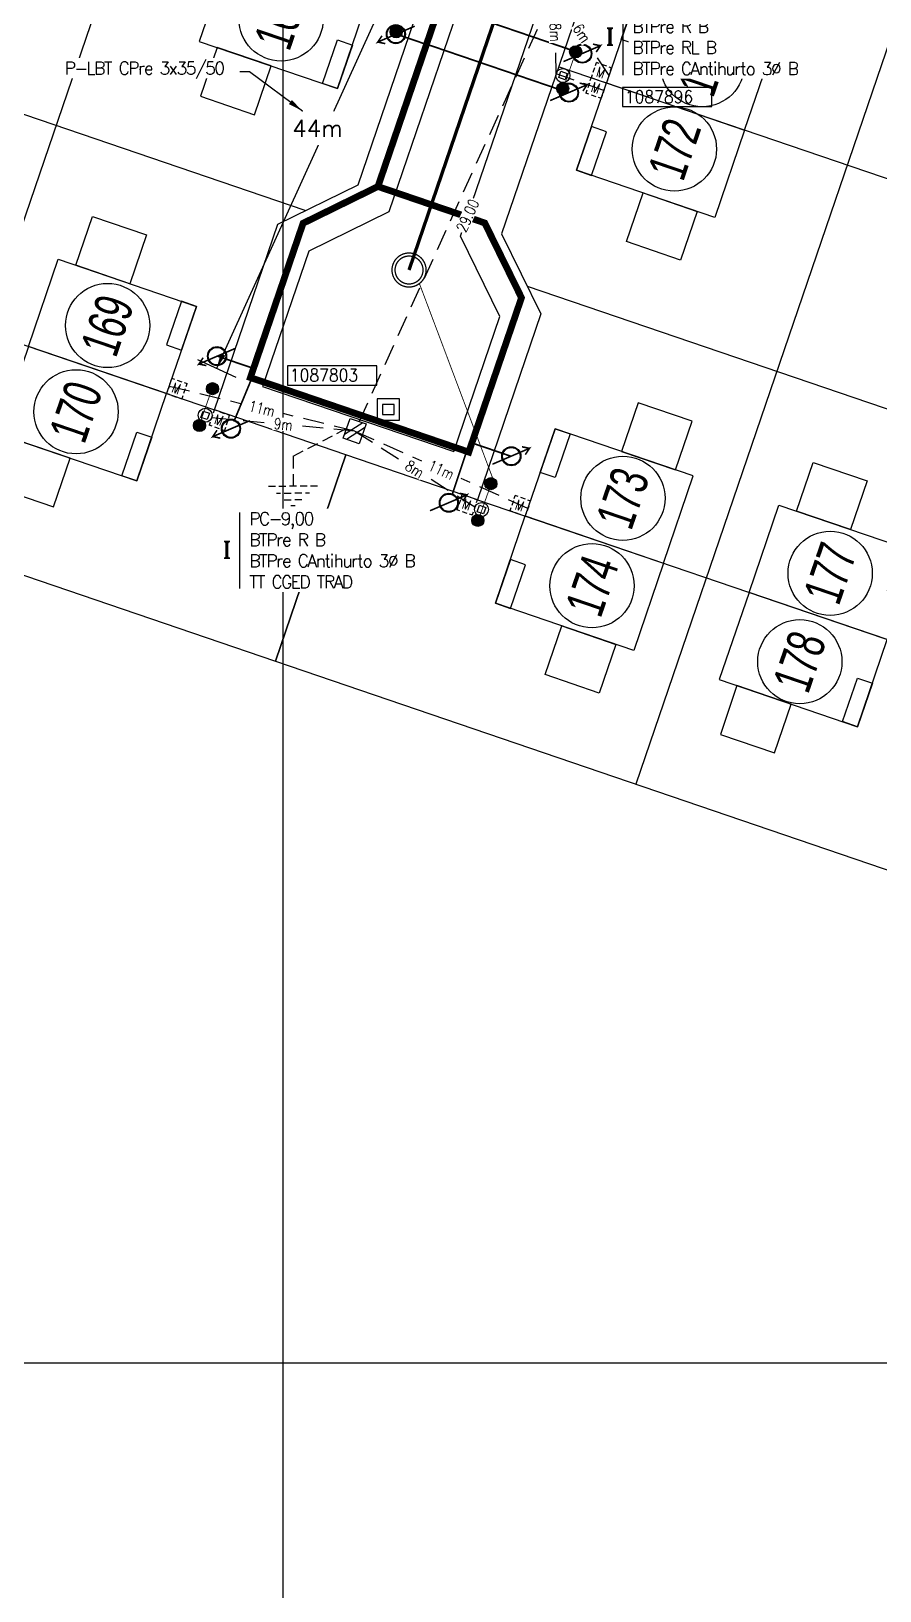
# Model space of a CAD drawing. Extents: x 0 to 336586, y 0 to 6284468.
# Drawn here: x 335185 to 335235.4, y 6277586.5 to 6277679.1 of the extents above; entities that cross this region are included whole.
import ezdxf
from ezdxf.enums import TextEntityAlignment as Align

# ---------------------------------------------------------------- set-up
doc = ezdxf.new("R2010")
doc.units = 0
doc.header["$LTSCALE"] = 5
doc.linetypes.add('DASHED', pattern=[0.75, 0.5, -0.25])
doc.linetypes.add('HIDDEN', pattern=[0.375, 0.25, -0.125])
for name, color, linetype in [('ACOM-P', 251, 'DASHED'), ('CALLES-URBANAS', 6, 'Continuous'), ('COTAS', 11, 'Continuous'), ('EQUIPOS', 240, 'Continuous'), ('EQUIPOS_P', 240, 'Continuous'), ('ESTRUCTURAS', 42, 'Continuous'), ('ESTRUCTURAS_E', 42, 'Continuous'), ('ESTRUCTURAS_P', 42, 'Continuous'), ('GRILLA', 254, 'Continuous'), ('LBT_A_P', 100, 'DASHED'), ('LINEA-EDIFICACION-URBANA', 21, 'Continuous'), ('MUROS', 8, 'Continuous'), ('Numero', 42, 'Continuous'), ('PLANTA', 6, 'Continuous'), ('POSTES_E', 41, 'Continuous'), ('POSTES_P', 41, 'Continuous'), ('Prosan Agua Potable D. Arranque', 1, 'Continuous'), ('Prosan Agua Potable D. MAP', 5, 'Continuous'), ('Prosan Agua Potable P. Cañeria Proyectada', 1, 'Continuous'), ('Prosan Alcantarillado D. Union Domiciliaria', 4, 'Continuous'), ('Prosan Alcantarillado P. CI Proyectada', 1, 'Continuous'), ('Prosan Alcantarillado P. Colector Proyectado', 1, 'Continuous'), ('PUNTO-DE-INTERES', 254, 'Continuous'), ('servicios', 6, 'Continuous'), ('TEXTO-BT_P', 151, 'Continuous')]:
    doc.layers.add(name, color=color, linetype=linetype)
doc.styles.add('2mm', font='simplex.shx', dxfattribs={"width": 0.8, "height": 0.65})
doc.styles.add('ARIAL', font='arial.ttf', dxfattribs={"width": 0.82})
doc.styles.add('ROMANS', font='romans.shx', dxfattribs={"height": 1})
doc.styles.add('ROMANT', font='romant.shx', dxfattribs={"height": 2})
doc.styles.add('Swis-50', font='swissc.ttf', dxfattribs={"width": 0.85})
doc.dimstyles.new('ACOMETIDA 500', dxfattribs={"dimtxt": 0.65, "dimasz": 1.8, "dimexe": 1.25, "dimexo": 0.625, "dimtad": 0, "dimdec": 0, "dimtxsty": '2mm', "dimblk": 'NONE', "dimcen": 2.5, "dimse1": 1, "dimse2": 1, "dimclrd": 256, "dimclrt": 2, "dimadec": 0, "dimazin": 0, "dimtfac": 1, "dimtdec": 0, "dimtmove": 0, "dimatfit": 3, "dimldrblk": 'NONE', "dimfxl": 1, "dimtfill": 1, "dimlwd": -1, "dimarcsym": 2})
doc.dimstyles.new('COTA 500', dxfattribs={"dimtxt": 0.9, "dimasz": 0.9, "dimexe": 1.25, "dimexo": 1.25, "dimgap": 1.199999999999999, "dimtad": 0, "dimtih": 1, "dimtoh": 1, "dimdec": 0, "dimzin": 0, "dimdsep": 46, "dimtxsty": 'ROMANS', "dimcen": 0, "dimclrd": 11, "dimclre": 11, "dimclrt": 256, "dimadec": 0, "dimazin": 0, "dimtfac": 1, "dimtdec": 0, "dimtofl": 0, "dimtmove": 0, "dimatfit": 3, "dimfxl": 1.25, "dimfxlon": 1, "dimtfill": 1, "dimtolj": 1, "dimtzin": 0, "dimarcsym": 0})
doc.dimstyles.new('GRILLA X 500', dxfattribs={"dimtxt": 0.5, "dimasz": 1.8, "dimexe": 1.25, "dimexo": 0.625, "dimtad": 0, "dimdec": 0, "dimtxsty": 'ROMANS', "dimblk": 'NONE', "dimcen": 2.5, "dimse1": 1, "dimse2": 1, "dimsd1": 1, "dimsd2": 1, "dimclrd": 256, "dimclrt": 256, "dimadec": 0, "dimazin": 0, "dimtfac": 1, "dimtdec": 0, "dimtmove": 0, "dimatfit": 3, "dimldrblk": 'NONE', "dimfxlon": 1, "dimtfill": 1, "dimlwd": -1, "dimarcsym": 2})
doc.dimstyles.new('GRILLA Y 500', dxfattribs={"dimtxt": 0.5, "dimasz": 1.8, "dimexe": 1.25, "dimexo": 0.625, "dimtad": 0, "dimdec": 0, "dimtxsty": 'ROMANS', "dimblk": 'NONE', "dimcen": 2.5, "dimse1": 1, "dimse2": 1, "dimsd1": 1, "dimsd2": 1, "dimclrd": 256, "dimclrt": 256, "dimadec": 0, "dimazin": 0, "dimtfac": 1, "dimtdec": 0, "dimtmove": 0, "dimatfit": 3, "dimldrblk": 'NONE', "dimfxlon": 1, "dimtfill": 1, "dimlwd": -1, "dimarcsym": 2})
doc.dimstyles.new('VANO 500', dxfattribs={"dimtxt": 0.65, "dimasz": 1.8, "dimexe": 0, "dimexo": 8, "dimgap": 1.2, "dimtad": 0, "dimdec": 0, "dimzin": 0, "dimdsep": 46, "dimtxsty": '2mm', "dimblk": 'NONE', "dimcen": 0, "dimse1": 1, "dimse2": 1, "dimsd1": 1, "dimsd2": 1, "dimclrd": 7, "dimclrt": 2, "dimadec": 0, "dimazin": 0, "dimtfac": 1, "dimtdec": 0, "dimtofl": 0, "dimtmove": 0, "dimatfit": 3, "dimldrblk": 'NONE', "dimfxl": 1, "dimtfill": 1, "dimtolj": 1, "dimtzin": 0, "dimlwd": 25, "dimarcsym": 0})

# ---------------------------------------------------------------- blocks, each defined once
blk = doc.blocks.new('A$C461B3DCE')
at = {"layer": 'Prosan Agua Potable D. MAP', "ltscale": 2}
h = blk.add_hatch(color=4, dxfattribs=at)
h.dxf.hatch_style = 1
edge = h.paths.add_edge_path()
edge.add_line((0.7710314885518511, 0.5448670548734738), (0.7504819952160025, 0.5306253450311521))
edge.add_arc((0.5218886427903211, 0.3768014163459124), 0.2755298927691394, 393.9372072948622, 430.8894317799293)
edge.add_arc((0.5219586611189867, 0.376749035538496), 0.2755564759331746, 70.90675392884668, 215.492820778389)
edge.add_line((0.2976038094080948, 0.2167606861423788), (0.2770543160722461, 0.2025189763000571))
edge.add_arc((0.5218886427903213, 0.3768014163459125), 0.3005298927691393, 70.88943177992928, 215.4447158899646, ccw=False)
edge.add_arc((0.5218886427903213, 0.3768014163459125), 0.3005298927691391, 394.0026343322039, 430.88943177992934, ccw=False)
h = blk.add_hatch(color=4, dxfattribs=at)
h.dxf.hatch_style = 1
edge = h.paths.add_edge_path()
edge.add_line((0.7622593604771488, 0.557190258923689), (0.7420747884321109, 0.5424359027211417))
edge.add_arc((0.521888642790321, 0.3768014163459126), 0.2755298927691394, 0, 36.95222448506712, ccw=False)
edge.add_arc((0.5218620722195667, 0.376884724929531), 0.2755564759331746, 215.3966110015403, 359.98267785108266, ccw=False)
edge.add_line((0.2972388881172841, 0.2172733325026044), (0.2770543160722462, 0.2025189763000571))
edge.add_arc((0.5218886427903211, 0.3768014163459128), 0.3005298927691393, 215.4447158899647, 360)
edge.add_arc((0.5218886427903211, 0.3768014163459128), 0.3005298927691391, 0, 36.88679744772544)
at = {"layer": 'Prosan Agua Potable D. MAP', "color": 4, "ltscale": 2, "const_width": 0.05}
blk.add_lwpolyline([(9.38084215e-08, 1.08246816e-07), (1.023286459401971, 0.7479937492063158), (0.9377070762315523, 0.5236589383472321), (1.023286459402515, 0.7479937492077511), (0.7832410503892931, 0.7426890532315298)], dxfattribs=at)
at = {"layer": 'Prosan Agua Potable D. MAP', "color": 4, "ltscale": 2}
for radius in [0.3005298927691391, 0.2755298927691391]:
    blk.add_circle((0.5218886427903211, 0.3768014163459128), radius, dxfattribs=at)
blk = doc.blocks.new('agua potable')
at = {"layer": 'Prosan Agua Potable D. Arranque', "color": 4, "const_width": 0.1}
for points, elevation in [([(335707.3321371062, 6282355.467928587), (335698.8984049621, 6282358.346986048)], -499.8090000023919), ([(335696.3076537811, 6282356.628060549), (335698.1024495869, 6282356.015363801)], -499.8090000015339), ([(335706.5411051913, 6282353.150728813), (335698.1073730465, 6282356.029786278)], -499.8090000023919), ([(335699.6478746907, 6282329.338309987), (335700.4868246461, 6282331.855012426)], -8.581651e-10), ([(335703.1199843378, 6282331.551065882), (335700.7993689499, 6282332.343263802)], -8.581651e-10)]:
    blk.add_lwpolyline(points, dxfattribs=dict(at, elevation=elevation))
for points in [[(335685.6887490882, 6282337.501637596), (335687.8340217184, 6282336.769297147)], [(335686.667886716, 6282333.611529683), (335687.7480640045, 6282336.220792195)]]:
    blk.add_lwpolyline(points, dxfattribs=at)
at = {"layer": 'Prosan Agua Potable P. Cañeria Proyectada', "color": 4, "const_width": 0.4, "elevation": 499.8090000015339}
for points in [[(335695.2212316703, 6282347.575302962), (335706.2870780181, 6282379.990906055)], [(335695.2212316703, 6282347.575302962), (335701.5619489298, 6282345.410746505), (335703.7435254684, 6282340.967693075), (335700.6138472743, 6282331.799808127), (335687.648500044, 6282336.225841476), (335690.7781782381, 6282345.393726421), (335695.2212316703, 6282347.575302962)]]:
    blk.add_lwpolyline(points, dxfattribs=at)
at = {"layer": 'Prosan Agua Potable D. MAP', "color": 4, "ltscale": 20}
for p, xscale, yscale, zscale, rotation in [((335697.4054379577, 6282357.099671201, -499.8090000015339), 1.885254132813042, 1.885254132813042, 1.885254132813042, 167.0827137463284), ((335706.2343529298, 6282354.996317934, -499.8090000023919), 1.885254132816274, 1.885254132816274, 1.885254132816274, 347.0827137460403), ((335705.4433210149, 6282352.679118163, -499.8090000023919), 1.885254132816277, 1.885254132816277, 1.885254132816277, 347.0827137320662), ((335686.7865332649, 6282337.973248251), 1.885254132813039, 1.885254132813039, 1.885254132813039, 167.0827137323544), ((335687.6118583548, 6282333.663396837), 1.885254132813042, 1.885254132813042, 1.885254132813042, 167.0827137463284), ((335702.0222001612, 6282331.079455227), 1.885254132816274, 1.885254132816274, 1.885254132816274, 347.0827137460403), ((335698.3152072466, 6282328.31620507), 1.885254132816277, 1.885254132816277, 1.885254132816277, 347.0827137320662)]:
    blk.add_blockref('A$C461B3DCE', p, dxfattribs=dict(at, xscale=xscale, yscale=yscale, zscale=zscale, rotation=rotation))
blk = doc.blocks.new('UD')
at = {"layer": 'Prosan Alcantarillado D. Union Domiciliaria', "true_color": 0x57ffab}
h = blk.add_hatch(color=101, dxfattribs=at)
edge = h.paths.add_edge_path()
edge.add_arc((6.984919e-10, 0), 0.3200000000000001, 0, 360)
at = {"layer": 'Prosan Alcantarillado D. Union Domiciliaria', "color": 7}
for radius in [0.36, 0.3200000000000001]:
    blk.add_circle((6.984919e-10, 0), radius, dxfattribs=at)
at = {"layer": 'Prosan Alcantarillado D. Union Domiciliaria', "color": 7, "ltscale": 10, "style": 'ARIAL', "oblique": 359.9999998988733, "width": 1.199999998176862}
blk.add_text('C.I.', height=0.2121039574924962, dxfattribs=at).set_placement((0, 0), align=Align.MIDDLE_CENTER)
blk = doc.blocks.new('ALCANTARILLADO')
at = {"layer": 'Prosan Alcantarillado D. Union Domiciliaria', "color": 5, "ltscale": 20, "const_width": 0.05}
for points in [[(-77.71055921110383, -293.2975991280982), (-82.22841247453471, -291.6997693418525)], [(-77.46855481936655, -293.7490848753368), (-78.00036927070323, -295.2527867560275)], [(-82.29778021584207, -318.707946197479), (-86.64205170119385, -307.1641956206877)], [(-99.59852459030662, -315.2473028849345), (-99.06671013890445, -313.7436010024976)], [(-82.501712185418, -319.3984617667738), (-83.03352663680562, -320.9021636492107)]]:
    blk.add_lwpolyline(points, dxfattribs=at)
at = {"layer": 'Prosan Alcantarillado P. CI Proyectada', "color": 5, "ltscale": 2, "const_width": 0.078}
for points in [[(-88.26967285091814, -306.3604683356825, 1), (-86.24516723585839, -306.3604683356825, 1)], [(-88.08767285110662, -306.3604683356825, 1), (-86.42716723582998, -306.3604683356825, 1)]]:
    blk.add_lwpolyline(points, format="xyb", close=True, dxfattribs=at)
at = {"layer": 'Prosan Alcantarillado P. Colector Proyectado', "color": 5, "const_width": 0.2}
blk.add_lwpolyline([(-76.82245864609285, -275.7929404370952), (-87.25742004353378, -306.3604683356825)], dxfattribs=at)
at = {"layer": 'Prosan Alcantarillado D. Union Domiciliaria', "color": 5, "ltscale": 20}
for p, rotation in [((-88.02280510355922, -292.2114533768035), 73.54639533869805), ((-77.36658883416385, -293.4038270884193), 253.546395338698), ((-78.13813953238423, -295.5853816359304), 253.546395338698), ((-98.92893987730349, -313.4110061225947), 73.54639533869805), ((-99.70049057550932, -315.5925606701057), 73.54639533869805), ((-82.39974620020803, -319.0532039816026), 253.546395338698), ((-83.17129689842113, -321.2347585291136), 253.546395338698)]:
    blk.add_blockref('UD', p, dxfattribs=dict(at, rotation=rotation))
blk = doc.blocks.new('A$C12F70A7C')
at = {"layer": 'MUROS'}
for points in [[(0, -8.672000000951812), (-5.476999999998952, -8.672000000951812), (-5.476999999998952, 0), (0, 0)], [(-2.738500000006752, 0), (-5.476999999998952, 0), (-5.476999999998952, -0.9399999999441206), (-2.738500000006752, -0.9399999999441206)], [(0, -8.672000000951812), (5.4769999999844, -8.672000000951812), (5.4769999999844, 0), (0, 0)], [(2.7384999999922, 0), (5.4769999999844, 0), (5.4769999999844, -0.9399999999441206), (2.7384999999922, -0.9399999999441206)], [(-5.476999999998952, -7.557999999960883), (-8.53499999998894, -7.557999999960883), (-8.53499999998894, -4.169999999925493), (-5.476999999998952, -4.169999999925493)], [(5.4769999999844, -7.557999999960883), (8.534999999974389, -7.557999999960883), (8.534999999974389, -4.169999999925493), (5.4769999999844, -4.169999999925493)]]:
    blk.add_lwpolyline(points, close=True, dxfattribs=at)
blk = doc.blocks.new('PLANTA')
at = {"layer": 'CALLES-URBANAS', "flags": 128}
blk.add_lwpolyline([(335703.0493246582, 6282371.744870912), (335703.1766157132, 6282367.47476588), (335695.8705209111, 6282346.072745479), (335691.1101065194, 6282343.735342043), (335688.3687825538, 6282335.705077856), (335699.7252910766, 6282331.828260325), (335702.4666150422, 6282339.858524512), (335700.1292116071, 6282344.618938904), (335707.4353064094, 6282366.020959306), (335710.1471424851, 6282369.321859956)], dxfattribs=at)
at = {"layer": 'LINEA-EDIFICACION-URBANA', "ltscale": 0.2}
for p, q in [((335684.4737754759, 6282375.708590451), (335667.7388909601, 6282326.686458994)), ((335727.2641532146, 6282361.101065062), (335710.5292242062, 6282312.078803271)), ((335690.9102183611, 6282346.143789444), (335661.3024035821, 6282356.251129666)), ((335740.2145531966, 6282342.996351165), (335705.9462887285, 6282354.694648064)), ((335658.3326235204, 6282343.58115242), (335685.5125339185, 6282334.302635795)), ((335733.6958642213, 6282331.537879396), (335704.0975131996, 6282341.641988938)), ((335701.1277331377, 6282328.97201169), (335728.2981797789, 6282319.696725748))]:
    blk.add_line(p, q, dxfattribs=at)
for points in [[(335670.0116660923, 6282380.645579586), (335666.4211367082, 6282378.882599512), (335659.7645405379, 6282359.383180069), (335662.1019439729, 6282354.622765676), (335658.3326235205, 6282343.581152419), (335650.5250239107, 6282346.246464471), (335646.3412916586, 6282333.990899025), (335689.136401276, 6282319.381758295), (335693.3201335281, 6282331.637323743), (335685.5125339185, 6282334.302635795), (335689.2818543712, 6282345.344249053), (335694.0422687631, 6282347.681652487), (335700.6988649334, 6282367.181071931), (335698.9358848596, 6282370.771601315), (335670.0116660923, 6282380.645579586)], [(335741.7215307196, 6282356.165691267), (335712.8067757098, 6282366.036438856), (335709.2162463256, 6282364.273458783), (335702.5596501554, 6282344.774039339), (335704.8970535902, 6282340.013624948), (335701.1277331377, 6282328.97201169), (335693.3201335281, 6282331.637323743), (335689.136401276, 6282319.381758295), (335731.070308997, 6282305.066609561), (335735.2540412491, 6282317.322175009), (335728.2981797789, 6282319.696725748), (335732.0675002315, 6282330.738339005), (335736.8279146234, 6282333.07574244), (335743.4845107935, 6282352.575161883), (335741.7215307196, 6282356.165691267)]]:
    blk.add_lwpolyline(points, dxfattribs=at)
at = {"layer": 'PUNTO-DE-INTERES', "color": 8}
for centre in [(335689.4717682498, 6282357.527992162), (335714.4746855064, 6282354.81638174), (335712.8225272905, 6282349.79916594), (335679.1717997473, 6282339.31841715), (335677.3012217542, 6282334.193916365), (335709.7647229191, 6282329.056714762), (335722.069142307, 6282324.598097212), (335707.9298485599, 6282323.859315864), (335720.2672607627, 6282319.344617172)]:
    blk.add_circle(centre, 2.5, dxfattribs=at)
at = {"layer": 'PUNTO-DE-INTERES', "xscale": -1, "rotation": 251.1514259085046}
for p in [(335694.5897802059, 6282358.571465595), (335694.5897802059, 6282358.571465595), (335694.5897802059, 6282358.571465595), (335682.6734067879, 6282335.271840178), (335682.6734067879, 6282335.271840178), (335682.6734067879, 6282335.271840178), (335725.4590526478, 6282320.665930131), (335725.4590526478, 6282320.665930131), (335725.4590526478, 6282320.665930131)]:
    blk.add_blockref('A$C12F70A7C', p, dxfattribs=at)
at = {"layer": 'PUNTO-DE-INTERES', "rotation": 71.15142590850465}
for p in [(335708.7854158595, 6282353.725443682), (335708.7854158595, 6282353.725443682), (335708.7854158595, 6282353.725443682), (335703.9668602686, 6282328.002807308), (335703.9668602686, 6282328.002807308), (335703.9668602686, 6282328.002807308)]:
    blk.add_blockref('A$C12F70A7C', p, dxfattribs=at)
at = {"layer": 'PUNTO-DE-INTERES', "color": 8, "char_height": 2.25, "attachment_point": 5, "rotation": 71.15142590850466, "line_spacing_factor": 0.6, "style": 'Swis-50'}
for s, insert in [('\\fArial Narrow|b0|i0|c00|p39;\\H1x;\\W0.8;168', (335689.4638756956, 6282357.530686475)), ('\\fArial Narrow|b0|i0|c00|p39;\\H1x;\\W0.8;171', (335714.6035972248, 6282354.772374622)), ('\\fArial Narrow|b0|i0|c00|p39;\\H1x;\\W0.8;172', (335712.8225272905, 6282349.79916594)), ('\\fArial Narrow|b0|i0|c00|p39;\\H1x;\\W0.8;169', (335679.1639071934, 6282339.321111463)), ('\\fArial Narrow|b0|i0|c00|p39;\\H1x;\\W0.8;170', (335677.2972754771, 6282334.195263522)), ('\\fArial Narrow|b0|i0|c00|p39;\\H1x;\\W0.8;173', (335709.7594612164, 6282329.058510971)), ('\\fArial Narrow|b0|i0|c00|p39;\\H1x;\\W0.8;177', (335722.0638806042, 6282324.59989342)), ('\\fArial Narrow|b0|i0|c00|p39;\\H1x;\\W0.8;174', (335707.9259022828, 6282323.860663021)), ('\\fArial Narrow|b0|i0|c00|p39;\\H1x;\\W0.8;178', (335720.2593682084, 6282319.347311486))]:
    blk.add_mtext(s, dxfattribs=dict(at, insert=insert))
blk = doc.blocks.new('EM-BT_P')
at = {"layer": 'EQUIPOS'}
for p, q in [((-1.59583581811421, 0.990598165203636), (-1.59583581811421, 1.595838092819461)), ((-0.990595890498426, 1.595417830392476), (-1.59583581811421, 1.595417830392476)), ((-1.59583581811421, 0.4940551486930361), (-1.59583581811421, -0.4940706556385237)), ((-0.4940528739877835, 1.595417830392476), (0.4940729303437621, 1.595417830392476)), ((0.9906159468543903, 1.595417830392476), (1.595855874470174, 1.595417830392476)), ((1.595855874470174, 0.990598165203636), (1.595855874470174, 1.595838092819461)), ((1.595855874470174, 0.4940551486930361), (1.595855874470174, -0.4940706556385237)), ((-1.59583581811421, -0.9906136721491804), (-1.59583581811421, -1.595853599764949)), ((-0.990595890498426, -1.595433337337964), (-1.59583581811421, -1.595433337337964)), ((-0.4940528739877835, -1.595433337337964), (0.4940729303437621, -1.595433337337964)), ((0.9906159468543903, -1.595433337337964), (1.595855874470174, -1.595433337337964)), ((1.595855874470174, -0.9906136721491804), (1.595855874470174, -1.595853599764949))]:
    blk.add_line(p, q, dxfattribs=at)
at = {"layer": 'EQUIPOS', "style": 'ROMANS', "width": 0.8}
blk.add_text('M', height=1.98, dxfattribs=at).set_placement((-0.9147899827143248, -0.9896123134684556))
blk = doc.blocks.new('*D154')
at = {"layer": 'Defpoints', "color": 0, "linetype": 'HIDDEN', "ltscale": 0.25, "transparency": 16777216}
for p in [(335216.1193680686, 6277681.487765031), (335204.2453370153, 6277655.352788092), (335204.9861031584, 6277655.01623221)]:
    blk.add_point(p, dxfattribs=at)
at = {"layer": 'COTAS', "color": 2, "linetype": 'HIDDEN', "ltscale": 0.25, "transparency": 16777216, "insert": (335210.9560315735, 6277668.156162598), "char_height": 0.65, "attachment_point": 5, "rotation": 65.56604612866003, "style": '2mm', "bg_fill": 3, "box_fill_scale": 1.1, "bg_fill_color": 256, "bg_fill_true_color": 13158600, "bg_fill_transparency": 0}
blk.add_mtext('\\A1;29.00', dxfattribs=at)
blk = doc.blocks.new('_None')
blk = doc.blocks.new('PC-9_P')
at = {"layer": 'POSTES_E'}
for p, q in [((0.6083982158431285, 1.249984817137545), (-1.000003517699549, -0.7605173497908027)), ((0.9999964823004506, 0.728340590182853), (-0.5826881361359098, -1.250015182862455))]:
    blk.add_line(p, q, dxfattribs=at)
blk.add_lwpolyline([(-1.000003517699549, 1.249984817137545), (0.9999964823004506, 1.249984817137545), (0.9999964823004506, -1.250015182862455), (-1.000003517699549, -1.250015182862455)], close=True, dxfattribs=at)
blk = doc.blocks.new('*D382')
at = {"layer": 'ACOM-P', "ltscale": 0.5, "transparency": 16777216}
for p, q in [((335216.1193830022, 6277681.487761273), (335217.1122517586, 6277679.947263855)), ((335219.3457081662, 6277676.481917799), (335218.3528394094, 6277678.022415217))]:
    blk.add_line(p, q, dxfattribs=at)
at = {"layer": 'Defpoints', "color": 0, "ltscale": 0.5, "transparency": 16777216}
for p in [(335216.1193830022, 6277681.487761273), (335219.3457081658, 6277676.481917799), (335219.3457081662, 6277676.481917799)]:
    blk.add_point(p, dxfattribs=at)
at = {"layer": 'ACOM-P', "color": 2, "ltscale": 0.5, "transparency": 16777216, "insert": (335217.732545584, 6277678.984839536), "char_height": 0.65, "attachment_point": 5, "rotation": 302.80225774591713, "style": '2mm', "bg_fill": 3, "box_fill_scale": 1.1, "bg_fill_color": 256, "bg_fill_true_color": 13158600, "bg_fill_transparency": 0}
blk.add_mtext('6m', dxfattribs=at)
blk = doc.blocks.new('PM-6_P')
at = {"layer": 'POSTES_E'}
blk.add_lwpolyline([(-0.6677519658405187, 0.6677414800509212), (0.6677199434739736, 0.6677414800509212), (0.6677199434739736, -0.66773042926323), (-0.6677519658405187, -0.66773042926323)], close=True, dxfattribs=at)
blk.add_circle((-1.601118327254625e-05, 5.52539384557349e-06), 1.386432699211355, dxfattribs=at)
blk = doc.blocks.new('*D383')
at = {"layer": 'ACOM-P', "ltscale": 0.5, "transparency": 16777216}
for p, q in [((335216.1193872378, 6277681.48776135), (335216.1431302603, 6277680.177455146)), ((335216.2083617511, 6277676.577524801), (335216.1846187286, 6277677.887831006))]:
    blk.add_line(p, q, dxfattribs=at)
at = {"layer": 'Defpoints', "color": 0, "ltscale": 0.5, "transparency": 16777216}
for p in [(335216.1193830018, 6277681.487761274), (335216.1193872378, 6277681.48776135), (335216.208357515, 6277676.577524724)]:
    blk.add_point(p, dxfattribs=at)
at = {"layer": 'ACOM-P', "color": 2, "ltscale": 0.5, "transparency": 16777216, "insert": (335216.1638744947, 6277679.032643075), "char_height": 0.65, "attachment_point": 5, "rotation": 271.03809790149296, "style": '2mm', "bg_fill": 3, "box_fill_scale": 1.1, "bg_fill_color": 256, "bg_fill_true_color": 13158600, "bg_fill_transparency": 0}
blk.add_mtext('8m', dxfattribs=at)
blk = doc.blocks.new('*D385')
at = {"layer": 'ACOM-P', "ltscale": 0.5, "transparency": 16777216}
for p, q in [((335195.7634867224, 6277656.15295501), (335198.8644809778, 6277655.860412877)), ((335204.2453526033, 6277655.352791277), (335201.144358348, 6277655.64533341))]:
    blk.add_line(p, q, dxfattribs=at)
at = {"layer": 'Defpoints', "color": 0, "ltscale": 0.5, "transparency": 16777216}
for p in [(335195.7634860674, 6277656.152948067), (335204.2453519483, 6277655.352784334), (335204.2453526033, 6277655.352791277)]:
    blk.add_point(p, dxfattribs=at)
at = {"layer": 'ACOM-P', "color": 2, "ltscale": 0.5, "transparency": 16777216, "insert": (335200.0044196628, 6277655.752873143), "char_height": 0.65, "attachment_point": 5, "rotation": 354.61077055231846, "style": '2mm', "bg_fill": 3, "box_fill_scale": 1.1, "bg_fill_color": 256, "bg_fill_true_color": 13158600, "bg_fill_transparency": 0}
blk.add_mtext('9m', dxfattribs=at)
blk = doc.blocks.new('*D386')
at = {"layer": 'ACOM-P', "ltscale": 0.5, "transparency": 16777216}
for p, q in [((335193.2336583622, 6277658.028194981), (335197.4825023771, 6277656.995894886)), ((335204.2453526037, 6277655.352791278), (335199.996508589, 6277656.385091373))]:
    blk.add_line(p, q, dxfattribs=at)
at = {"layer": 'Defpoints', "color": 0, "ltscale": 0.5, "transparency": 16777216}
for p in [(335193.2336583619, 6277658.028194979), (335193.2336583622, 6277658.028194981), (335204.2453526035, 6277655.352791277)]:
    blk.add_point(p, dxfattribs=at)
at = {"layer": 'ACOM-P', "color": 2, "ltscale": 0.5, "transparency": 16777216, "insert": (335198.7395054833, 6277656.690493129), "char_height": 0.65, "attachment_point": 5, "rotation": 346.34400380926746, "style": '2mm', "bg_fill": 3, "box_fill_scale": 1.1, "bg_fill_color": 256, "bg_fill_true_color": 13158600, "bg_fill_transparency": 0}
blk.add_mtext('11m', dxfattribs=at)
blk = doc.blocks.new('*D387')
at = {"layer": 'ACOM-P', "ltscale": 0.5, "transparency": 16777216}
for p, q in [((335204.2453519488, 6277655.352784335), (335208.2051891831, 6277653.583685271)), ((335214.5271525751, 6277650.759281427), (335210.5673153396, 6277652.52838049))]:
    blk.add_line(p, q, dxfattribs=at)
at = {"layer": 'Defpoints', "color": 0, "ltscale": 0.5, "transparency": 16777216}
for p in [(335204.2453519483, 6277655.352784334), (335214.5271525746, 6277650.759281426), (335214.5271525751, 6277650.759281427)]:
    blk.add_point(p, dxfattribs=at)
at = {"layer": 'ACOM-P', "color": 2, "ltscale": 0.5, "transparency": 16777216, "insert": (335209.3862522617, 6277653.056032881), "char_height": 0.65, "attachment_point": 5, "rotation": 335.92679240545334, "style": '2mm', "bg_fill": 3, "box_fill_scale": 1.1, "bg_fill_color": 256, "bg_fill_true_color": 13158600, "bg_fill_transparency": 0}
blk.add_mtext('11m', dxfattribs=at)
blk = doc.blocks.new('*D388')
at = {"layer": 'ACOM-P', "ltscale": 0.5, "transparency": 16777216}
for p, q in [((335204.2453489788, 6277655.352779657), (335206.8454868211, 6277653.701455739)), ((335211.3787230486, 6277650.822438603), (335208.7785852053, 6277652.473762522))]:
    blk.add_line(p, q, dxfattribs=at)
at = {"layer": 'Defpoints', "color": 0, "ltscale": 0.5, "transparency": 16777216}
for p in [(335204.2453489788, 6277655.352779657), (335204.2453519488, 6277655.352784334), (335211.3787260186, 6277650.822443279)]:
    blk.add_point(p, dxfattribs=at)
at = {"layer": 'ACOM-P', "color": 2, "ltscale": 0.5, "transparency": 16777216, "insert": (335207.8120360142, 6277653.087609131), "char_height": 0.65, "attachment_point": 5, "rotation": 327.5807406894076, "style": '2mm', "bg_fill": 3, "box_fill_scale": 1.1, "bg_fill_color": 256, "bg_fill_true_color": 13158600, "bg_fill_transparency": 0}
blk.add_mtext('8m', dxfattribs=at)
blk = doc.blocks.new('*U96')
at = {"layer": 'ESTRUCTURAS_E', "ltscale": 3}
for p, q in [((-1.657170947816326, -0.8640653022951023), (0, 0)), ((-6.570607230804428, -3.42597951685593), (-4.913436282988102, -2.561914214560828)), ((-4.069243126028398, -2.121743563292084), (-2.412072178212015, -1.25767826099701)), ((-9.105852084715394, -4.747881227704337), (-7.368990578442237, -3.842264481019098)), ((-9.105852084715536, -4.747881227704394), (-9.105852084715536, -6.800140530395108)), ((-9.105852084715538, -7.785268621837812), (-9.105852084715538, -9.837527924528555)), ((-13.27450473516626, -9.837527924525228), (-12.09597045180272, -9.837527924525228)), ((-11.49807186218996, -9.83752792452523), (-10.31953757882647, -9.83752792452523)), ((-8.516584943035015, -9.837527924528555), (-9.695119226398562, -9.837527924528555)), ((-6.713632307243476, -9.837527924525231), (-7.892166590607022, -9.83752792452523)), ((-4.937199434267288, -9.837527924525231), (-6.115733717630778, -9.837527924525231)), ((-11.92389081404107, -11.00585093154978), (-11.2074829118526, -11.00585093154978)), ((-10.60958432223984, -11.00585093154978), (-9.431050038876352, -11.00585093154978)), ((-10.60958432223984, -12.14540153467001), (-9.431050038876354, -12.14540153467001)), ((-9.468130448197773, -13.10210014875596), (-8.743573721235752, -13.10210014875596)), ((-7.628097403084869, -11.00585093155311), (-8.806631686448357, -11.00585093155311)), ((-7.628097403084869, -12.14540153467328), (-8.806631686448359, -12.14540153467328)), ((-6.28781335539242, -11.00585093154979), (-7.003679050656904, -11.00585093154979))]:
    blk.add_line(p, q, dxfattribs=at)
blk = doc.blocks.new('CA 3Ø-P')
at = {"layer": 'ESTRUCTURAS'}
for points in [[(-1.307126184576191, -1.266878571361303), (1.346075665089302, -1.266878571361303), (1.346075665089302, 1.246819127351046), (-1.307126184576191, 1.246819127351046)], [(-0.676001158892177, -0.6099489843472838), (0.7149506394052878, -0.6099489843472838), (0.7149506394052878, 0.5898895403370261), (-0.676001158892177, 0.5898895403370261)]]:
    blk.add_lwpolyline(points, close=True, dxfattribs=at)
blk = doc.blocks.new('*U417')
at = {"layer": 'GRILLA', "lineweight": -3}
for points in [[(200, 50), (200, 150)], [(200, -50), (200, 50)], [(150, 0), (250, 0)]]:
    blk.add_lwpolyline(points, dxfattribs=at)
blk = doc.blocks.new('COTA-500')
at = {"layer": 'COTAS', "color": 11}
blk.add_line((0.007478311659748544, 1.249977630094855), (-0.007478310724740958, -1.249977629634322), dxfattribs=at)
blk.add_solid([(0.8990864967945762, -0.1553816995609121), (0.9008812913689561, 0.1446129311781807), (4.675037934900872e-10, -2.564345437383597e-12)], dxfattribs=at)
blk = doc.blocks.new('*D434')
at = {"layer": 'Defpoints', "color": 0, "ltscale": 0.5, "transparency": 16777216}
for p in [(335292.711083103, 6278000), (335274.7657512065, 6277998.486549078), (0, 0)]:
    blk.add_point(p, dxfattribs=at)
at = {"layer": 'GRILLA', "ltscale": 0.5, "transparency": 16777216, "insert": (335269.8550369208, 6277998.486549078), "char_height": 1, "attachment_point": 5, "style": 'ROMANS', "bg_fill": 3, "box_fill_scale": 1.1, "bg_fill_color": 256, "bg_fill_true_color": 13158600, "bg_fill_transparency": 0}
blk.add_mtext('Y-6278000', dxfattribs=at)
blk = doc.blocks.new('*D435')
at = {"layer": 'Defpoints', "color": 0, "ltscale": 0.5, "transparency": 16777216}
for p in [(335200.0477404207, 6277900.139847823), (335181.1479341442, 6277897.13274294), (0, 0)]:
    blk.add_point(p, dxfattribs=at)
at = {"layer": 'GRILLA', "ltscale": 0.5, "transparency": 16777216, "insert": (335176.2372198585, 6277897.13274294), "char_height": 1, "attachment_point": 5, "style": 'ROMANS', "bg_fill": 3, "box_fill_scale": 1.1, "bg_fill_color": 256, "bg_fill_true_color": 13158600, "bg_fill_transparency": 0}
blk.add_mtext('Y-6277900', dxfattribs=at)
blk = doc.blocks.new('*D436')
at = {"layer": 'Defpoints', "color": 0, "ltscale": 0.5, "transparency": 16777216}
for p in [(335200.4417525084, 6277800), (335150, 6277796.765466401), (0, 0)]:
    blk.add_point(p, dxfattribs=at)
at = {"layer": 'GRILLA', "ltscale": 0.5, "transparency": 16777216, "insert": (335145.0892857143, 6277796.765466401), "char_height": 1, "attachment_point": 5, "style": 'ROMANS', "bg_fill": 3, "box_fill_scale": 1.1, "bg_fill_color": 256, "bg_fill_true_color": 13158600, "bg_fill_transparency": 0}
blk.add_mtext('Y-6277800', dxfattribs=at)
blk = doc.blocks.new('*D437')
at = {"layer": 'Defpoints', "color": 0, "ltscale": 0.5, "transparency": 16777216}
for p in [(335200, 6277700), (335123.9093625259, 6277697.685578679), (0, 0)]:
    blk.add_point(p, dxfattribs=at)
at = {"layer": 'GRILLA', "ltscale": 0.5, "transparency": 16777216, "insert": (335118.9986482402, 6277697.685578679), "char_height": 1, "attachment_point": 5, "style": 'ROMANS', "bg_fill": 3, "box_fill_scale": 1.1, "bg_fill_color": 256, "bg_fill_true_color": 13158600, "bg_fill_transparency": 0}
blk.add_mtext('Y-6277700', dxfattribs=at)
blk = doc.blocks.new('*D438')
at = {"layer": 'Defpoints', "color": 0, "ltscale": 0.5, "transparency": 16777216}
for p in [(335196.9860146747, 6277923.034589392), (335200.0477404207, 6277900.139847823), (0, 0)]:
    blk.add_point(p, dxfattribs=at)
at = {"layer": 'GRILLA', "ltscale": 0.5, "transparency": 16777216, "insert": (335196.9860146737, 6277927.469113202), "char_height": 1, "attachment_point": 5, "rotation": 90, "style": 'ROMANS', "bg_fill": 3, "box_fill_scale": 1.1, "bg_fill_color": 256, "bg_fill_true_color": 13158600, "bg_fill_transparency": 0}
blk.add_mtext('X-335200', dxfattribs=at)
blk = doc.blocks.new('*D439')
at = {"layer": 'Defpoints', "color": 0, "ltscale": 0.5, "transparency": 16777216}
for p in [(335301.7893708139, 6277932.198101984), (335300, 6277899.167990658), (0, 0)]:
    blk.add_point(p, dxfattribs=at)
at = {"layer": 'GRILLA', "ltscale": 0.5, "transparency": 16777216, "insert": (335301.7893708129, 6277936.632625794), "char_height": 1, "attachment_point": 5, "rotation": 90, "style": 'ROMANS', "bg_fill": 3, "box_fill_scale": 1.1, "bg_fill_color": 256, "bg_fill_true_color": 13158600, "bg_fill_transparency": 0}
blk.add_mtext('X-335300', dxfattribs=at)
blk = doc.blocks.new('*D440')
at = {"layer": 'Defpoints', "color": 0, "ltscale": 0.5, "transparency": 16777216}
for p in [(335402.3497128253, 6277986.733224559), (335398.5975279866, 6277900), (0, 0)]:
    blk.add_point(p, dxfattribs=at)
at = {"layer": 'GRILLA', "ltscale": 0.5, "transparency": 16777216, "insert": (335402.3497128243, 6277991.143938844), "char_height": 1, "attachment_point": 5, "rotation": 90, "style": 'ROMANS', "bg_fill": 3, "box_fill_scale": 1.1, "bg_fill_color": 256, "bg_fill_true_color": 13158600, "bg_fill_transparency": 0}
blk.add_mtext('X-335399', dxfattribs=at)

msp = doc.modelspace()

# ---------------------------------------------------------------- linework, layer by layer
at = {"layer": 'LBT_A_P', "ltscale": 0.5}
msp.add_lwpolyline([(335215.8596077267, 6277680.916027571), (335204.5050946969, 6277655.92452816)], dxfattribs=at)

# ---------------------------------------------------------------- block references
at = {"layer": 'COTAS', "rotation": 65.56595642775025}
msp.add_blockref('COTA-500', (335196.0513746907, 6277659.075609046), dxfattribs=at)
at = {"layer": 'EQUIPOS_P', "ltscale": 5, "xscale": 0.3, "yscale": 0.3, "zscale": 0.3, "rotation": 341.1514259146094}
for p in [(335218.8926251464, 6277676.636591052), (335218.5833257207, 6277675.730548522), (335193.6867371905, 6277657.873528074), (335196.2165648956, 6277655.998281161), (335210.9256429989, 6277650.977116532), (335214.0740695555, 6277650.913954678)]:
    msp.add_blockref('EM-BT_P', p, dxfattribs=at)
at = {"layer": 'GRILLA', "lineweight": -3}
msp.add_blockref('*U417', (335000, 6277600), dxfattribs=at)
at = {"layer": 'PLANTA'}
msp.add_blockref('PLANTA', (-489.5943777723587, -4677.696606804617), dxfattribs=at)
at = {"layer": 'POSTES_P', "ltscale": 5, "xscale": 0.3, "yscale": 0.3, "zscale": 0.3, "rotation": 161.1514259169997}
for p in [(335195.369856188, 6277656.287324852), (335211.7723478773, 6277650.688072735)]:
    msp.add_blockref('PM-6_P', p, dxfattribs=at)
at = {"layer": 'servicios', "color": 1}
msp.add_blockref('ALCANTARILLADO', (335294.7307215866, 6277971.279013176), dxfattribs=at)
at = {"layer": 'servicios'}
msp.add_blockref('agua potable', (-489.5943777723587, -4677.696606804617), dxfattribs=at)

# ---------------------------------------------------------------- texts
at = {"layer": 'TEXTO-BT_P', "ltscale": 0.5, "style": 'ROMANT'}
msp.add_text('I', height=0.9999999975, dxfattribs=at).set_placement((335196.6601471427, 6277648.292512869), align=Align.MIDDLE_CENTER)

# ---------------------------------------------------------------- next in the draw order: texts
at = {"layer": 'TEXTO-BT_P', "ltscale": 0.5, "insert": (335220.7357152777, 6277678.756426658), "char_height": 0.7499999981250001, "attachment_point": 4, "style": 'ROMANS', "bg_fill": 3, "box_fill_scale": 1.3, "bg_fill_color": 256, "bg_fill_transparency": 0}
msp.add_mtext('{\\T0.8;PC-9,00\\PBTPre R B\\PBTPre RL B\\PBTPre CAntihurto 3Ø B}', dxfattribs=at)

# ---------------------------------------------------------------- next in the draw order: dimensions: what is measured, and where the dimension line sits
at = {"layer": 'COTAS', "linetype": 'HIDDEN', "ltscale": 0.25}
dim = msp.add_linear_dim(base=(335204.9861031584, 6277655.01623221), p1=(335216.1193680685, 6277681.48776503), p2=(335204.2453370151, 6277655.352788092), angle=245.5660461285543, dimstyle='VANO 500', override={"dimpost": '.00', "dimsah": 1}, dxfattribs=at)
dim.commit()
dim.dimension.update_dxf_attribs({"geometry": '*D154', "text_midpoint": (335210.9560315735, 6277668.156162598), "dimtype": 161})

# ---------------------------------------------------------------- next in the draw order: linework, layer by layer
at = {"layer": 'COTAS', "ltscale": 0.5}
msp.add_lwpolyline([(335202.1614064144, 6277689.488544953), (335206.1657759373, 6277681.337513469), (335196.0513746907, 6277659.075609046)], dxfattribs=at)
at = {"layer": 'TEXTO-BT_P', "ltscale": 0.5}
msp.add_lwpolyline([(335220.1623090098, 6277681.002367414), (335220.1623090098, 6277676.496826259)], dxfattribs=at)

# ---------------------------------------------------------------- next in the draw order: block references
at = {"layer": 'ESTRUCTURAS_P', "xscale": 0.5, "yscale": 0.5, "zscale": 0.5}
msp.add_blockref('CA 3Ø-P', (335206.2300150789, 6277656.641251268), dxfattribs=at)
at = {"layer": 'POSTES_P', "ltscale": 5, "xscale": 0.5, "yscale": 0.5, "zscale": 0.5, "rotation": 341.150556037346}
msp.add_blockref('PC-9_P', (335204.2453560656, 6277655.35279095), dxfattribs=at)

# ---------------------------------------------------------------- next in the draw order: dimensions: what is measured, and where the dimension line sits
at = {"layer": 'ACOM-P', "ltscale": 0.5}
dim = msp.add_aligned_dim(p1=(335216.1193830018, 6277681.487761273), p2=(335219.345708166, 6277676.481917799), distance=1.4677838957169516e-10, dimstyle='ACOMETIDA 500', override={"dimpost": 'm', "dimsah": 1}, dxfattribs=at)
dim.commit()
dim.dimension.update_dxf_attribs({"geometry": '*D382', "text_midpoint": (335217.732545584, 6277678.984839536)})

# ---------------------------------------------------------------- next in the draw order: block references
at = {"layer": 'POSTES_P', "ltscale": 5, "xscale": 0.3, "yscale": 0.3, "zscale": 0.3, "rotation": 161.1514259169997}
msp.add_blockref('PM-6_P', (335216.6102395541, 6277676.470358772), dxfattribs=at)

# ---------------------------------------------------------------- next in the draw order: texts
at = {"layer": 'COTAS', "insert": (335202.0425430844, 6277673.334910522), "char_height": 1, "attachment_point": 5, "style": 'ROMANS', "bg_fill": 3, "box_fill_scale": 1.5, "bg_fill_color": 256, "bg_fill_transparency": 0}
msp.add_mtext('\\A1;44m', dxfattribs=at)
at = {"layer": 'TEXTO-BT_P', "ltscale": 0.5, "style": 'ROMANT'}
msp.add_text('I', height=0.9999999975, dxfattribs=at).set_placement((335219.4065302676, 6277678.779031289), align=Align.MIDDLE_CENTER)
at = {"layer": 'TEXTO-BT_P', "ltscale": 0.5, "insert": (335187.0296142729, 6277676.783863827), "char_height": 0.7499999981250001, "attachment_point": 4, "style": 'ROMANS', "bg_fill": 3, "box_fill_scale": 1.3, "bg_fill_color": 256, "bg_fill_transparency": 0}
msp.add_mtext('{\\T0.8;P-LBT CPre 3x35/50}', dxfattribs=at)

# ---------------------------------------------------------------- next in the draw order: dimensions: what is measured, and where the dimension line sits
at = {"layer": 'ACOM-P', "ltscale": 0.5}
dim = msp.add_aligned_dim(p1=(335195.7634860674, 6277656.152948067), p2=(335204.2453519484, 6277655.352784334), distance=6.973827618533399e-06, dimstyle='ACOMETIDA 500', override={"dimpost": 'm', "dimsah": 1}, dxfattribs=at)
dim.commit()
dim.dimension.update_dxf_attribs({"geometry": '*D385', "text_midpoint": (335200.0044196628, 6277655.752873143)})

# ---------------------------------------------------------------- next in the draw order: dimensions: what is measured, and where the dimension line sits
dim = msp.add_aligned_dim(p1=(335216.208357515, 6277676.577524723), p2=(335216.1193830018, 6277681.487761273), distance=-4.236709515672803e-06, text='8m', dimstyle='ACOMETIDA 500', override={"dimpost": 'm', "dimsah": 1}, dxfattribs=at)
dim.commit()
dim.dimension.update_dxf_attribs({"geometry": '*D383', "text_midpoint": (335216.1638744947, 6277679.032643075)})
dim = msp.add_aligned_dim(p1=(335204.2453526034, 6277655.352791277), p2=(335193.2336583623, 6277658.028194979), distance=-1.7825046466558951e-09, dimstyle='ACOMETIDA 500', override={"dimpost": 'm', "dimsah": 1}, dxfattribs=at)
dim.commit()
dim.dimension.update_dxf_attribs({"geometry": '*D386', "text_midpoint": (335198.7395054833, 6277656.690493129)})

# ---------------------------------------------------------------- next in the draw order: leaders
at = {"layer": 'COTAS'}
msp.add_leader([(335201.1525418347, 6277674.358234689), (335197.9962412342, 6277676.699677323), (335197.4271673924, 6277676.699677323)], dimstyle='COTA 500', override={"dimgap": 1.199999999999999, "dimtad": 0}, dxfattribs=at)

# ---------------------------------------------------------------- next in the draw order: linework, layer by layer
at = {"layer": 'ACOM-P', "ltscale": 0.5}
msp.add_lwpolyline([(335219.0364087403, 6277675.57587527), (335216.2083617508, 6277676.577524802)], dxfattribs=at)

# ---------------------------------------------------------------- next in the draw order: block references
at = {"layer": 'ESTRUCTURAS_P', "ltscale": 5, "xscale": 0.35, "yscale": 0.35, "zscale": 0.35}
msp.add_blockref('*U96', (335203.7721665457, 6277655.514325581), dxfattribs=at)

# ---------------------------------------------------------------- next in the draw order: dimensions: what is measured, and where the dimension line sits
at = {"layer": 'ACOM-P', "ltscale": 0.5}
dim = msp.add_aligned_dim(p1=(335204.2453519484, 6277655.352784334), p2=(335214.527152575, 6277650.759281426), distance=8.740638305415771e-10, dimstyle='ACOMETIDA 500', override={"dimpost": 'm', "dimsah": 1}, dxfattribs=at)
dim.commit()
dim.dimension.update_dxf_attribs({"geometry": '*D387', "text_midpoint": (335209.3862522617, 6277653.056032881)})

# ---------------------------------------------------------------- next in the draw order: dimensions: what is measured, and where the dimension line sits
dim = msp.add_aligned_dim(p1=(335211.3787260184, 6277650.822443279), p2=(335204.2453519484, 6277655.352784334), distance=5.540219754929923e-06, dimstyle='ACOMETIDA 500', override={"dimpost": 'm', "dimsah": 1}, dxfattribs=at)
dim.commit()
dim.dimension.update_dxf_attribs({"geometry": '*D388', "text_midpoint": (335207.8120360142, 6277653.087609131)})

# ---------------------------------------------------------------- next in the draw order: texts
at = {"layer": 'TEXTO-BT_P', "ltscale": 0.5, "insert": (335197.9893321528, 6277648.269908237), "char_height": 0.7499999981250001, "attachment_point": 4, "style": 'ROMANS', "bg_fill": 3, "box_fill_scale": 1.3, "bg_fill_color": 256, "bg_fill_transparency": 0}
msp.add_mtext('{\\T0.8;PC-9,00\\PBTPre R B\\PBTPre CAntihurto 3Ø B\\PTT CGED TRAD}', dxfattribs=at)

# ---------------------------------------------------------------- next in the draw order: linework, layer by layer
at = {"layer": 'TEXTO-BT_P', "ltscale": 0.5}
msp.add_lwpolyline([(335197.4159258849, 6277650.513907932), (335197.4159258849, 6277646.002204024)], dxfattribs=at)

# ---------------------------------------------------------------- next in the draw order: dimensions: what is measured, and where the dimension line sits
at = {"layer": 'GRILLA', "ltscale": 0.5}
dim = msp.add_ordinate_dim(feature_location=(335292.711083103, 6278000), offset=(-17.94533189648064, -1.5134509224444628), dtype=0, origin=(0, 0), dimstyle='GRILLA Y 500', override={"dimpost": 'Y-<>', "dimsah": 1}, dxfattribs=at)
dim.commit()
dim.dimension.update_dxf_attribs({"geometry": '*D434', "text_midpoint": (335269.8550369208, 6277998.486549078)})

# ---------------------------------------------------------------- next in the draw order: dimensions: what is measured, and where the dimension line sits
dim = msp.add_ordinate_dim(feature_location=(335200.0477404207, 6277900.139847823), offset=(-18.899806276487652, -3.0071048829704523), dtype=0, origin=(0, 0), dimstyle='GRILLA Y 500', override={"dimpost": 'Y-<>', "dimsah": 1}, dxfattribs=at)
dim.commit()
dim.dimension.update_dxf_attribs({"geometry": '*D435', "text_midpoint": (335176.2372198585, 6277897.13274294)})

# ---------------------------------------------------------------- next in the draw order: dimensions: what is measured, and where the dimension line sits
dim = msp.add_ordinate_dim(feature_location=(335200.4417525084, 6277800), offset=(-50.44175250839908, -3.2345335986465216), dtype=0, origin=(0, 0), dimstyle='GRILLA Y 500', override={"dimpost": 'Y-<>', "dimsah": 1}, dxfattribs=at)
dim.commit()
dim.dimension.update_dxf_attribs({"geometry": '*D436', "text_midpoint": (335145.0892857143, 6277796.765466401)})

# ---------------------------------------------------------------- next in the draw order: dimensions: what is measured, and where the dimension line sits
dim = msp.add_ordinate_dim(feature_location=(335200, 6277700), offset=(-76.090637474088, -2.3144213212653995), dtype=0, origin=(0, 0), dimstyle='GRILLA Y 500', override={"dimpost": 'Y-<>', "dimsah": 1}, dxfattribs=at)
dim.commit()
dim.dimension.update_dxf_attribs({"geometry": '*D437', "text_midpoint": (335118.9986482402, 6277697.685578679)})

# ---------------------------------------------------------------- next in the draw order: dimensions: what is measured, and where the dimension line sits
dim = msp.add_ordinate_dim(feature_location=(335200.0477404207, 6277900.139847823), offset=(-3.0617257459671237, 22.89474156871438), dtype=1, origin=(0, 0), dimstyle='GRILLA X 500', override={"dimpost": 'X-<>', "dimsah": 1}, dxfattribs=at)
dim.commit()
dim.dimension.update_dxf_attribs({"geometry": '*D438', "text_midpoint": (335196.9860146737, 6277927.469113202)})

# ---------------------------------------------------------------- next in the draw order: dimensions: what is measured, and where the dimension line sits
dim = msp.add_ordinate_dim(feature_location=(335300, 6277899.167990658), offset=(1.7893708138726652, 33.03011132590473), dtype=1, origin=(0, 0), dimstyle='GRILLA X 500', override={"dimpost": 'X-<>', "dimsah": 1}, dxfattribs=at)
dim.commit()
dim.dimension.update_dxf_attribs({"geometry": '*D439', "text_midpoint": (335301.7893708129, 6277936.632625794)})

# ---------------------------------------------------------------- next in the draw order: dimensions: what is measured, and where the dimension line sits
dim = msp.add_ordinate_dim(feature_location=(335398.5975279866, 6277900), offset=(3.7521848386968486, 86.733224558644), dtype=1, origin=(0, 0), dimstyle='GRILLA X 500', override={"dimpost": 'X-<>', "dimsah": 1}, dxfattribs=at)
dim.commit()
dim.dimension.update_dxf_attribs({"geometry": '*D440', "text_midpoint": (335402.3497128243, 6277991.143938844)})

# ---------------------------------------------------------------- next in the draw order: linework, layer by layer
at = {"layer": 'Numero'}
for points in [[(335220.1500746671, 6277674.623779582), (335225.455237481, 6277674.623779582), (335225.455237481, 6277675.756940464), (335220.1500746671, 6277675.756940464)], [(335200.2612950329, 6277658.086063151), (335205.5664578469, 6277658.086063151), (335205.5664578469, 6277659.219224033), (335200.2612950329, 6277659.219224033)]]:
    msp.add_lwpolyline(points, close=True, dxfattribs=at)

# ---------------------------------------------------------------- next in the draw order: texts
at = {"layer": 'Numero', "style": 'ROMANS', "width": 0.9}
for s, p in [('1087896', (335220.2894981336, 6277674.83712994)), ('1087803', (335200.4007184994, 6277658.29941351))]:
    msp.add_text(s, height=0.75, dxfattribs=at).set_placement(p)

doc.saveas('drawing.dxf')
